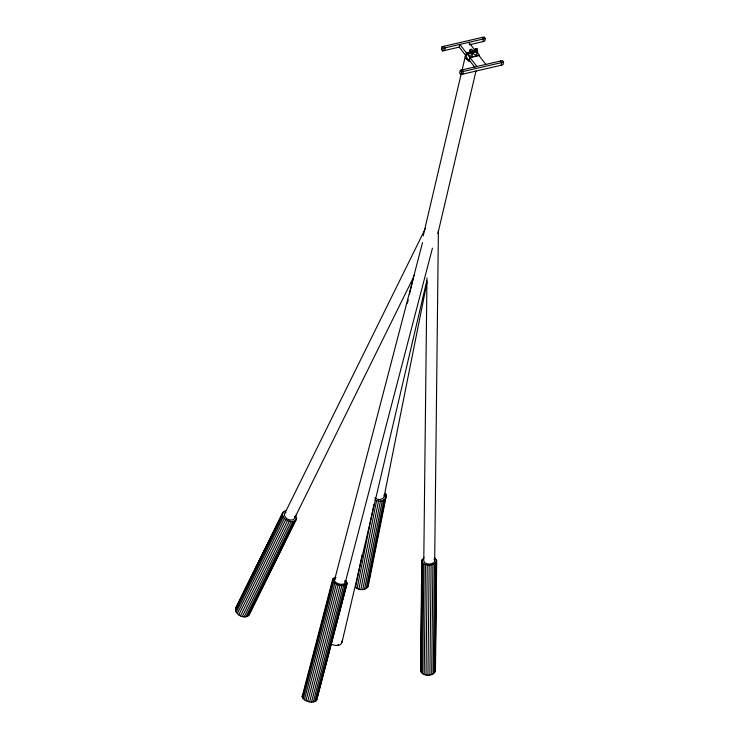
<?xml version="1.0" encoding="UTF-8"?>
<svg xmlns="http://www.w3.org/2000/svg" width="739" height="739" viewBox="0 0 739 739"><rect width="100%" height="100%" fill="white"/><g stroke="black" fill="none" stroke-linecap="round" stroke-linejoin="round"><path stroke-width="1.11" d="M434.55 557.502L436.684 560.753L435.447 670.652C433.83 676.841 422.006 676.767 420.537 670.513L421.775 560.615L423.992 557.409M420.777 671.696L422.043 559.441M421.498 672.804L422.736 562.906L421.775 560.615M426.957 277.929L423.78 560.642A5.607 3.399 0.6 0 0 423.946 561.511L425.341 563.026A5.376 3.261 0.6 0 0 430.597 563.931L433.054 563.09A5.607 3.399 0.6 0 0 434.514 559.857L433.978 559.044M422.671 673.765L423.909 563.866L422.736 562.906M424.204 674.513L425.442 564.605L423.909 563.866M426.006 674.984L427.244 565.076L425.442 564.605M427.936 675.15L429.174 565.252L434.467 563.949L436.684 560.753M429.876 675.012L431.114 565.113M431.678 674.568L432.915 564.67M433.23 673.857L434.467 563.949M434.68 560.725L438.393 230.642M434.421 672.924L435.659 563.016M435.179 671.834L436.444 559.571M362.11 554.804L355.607 587.32C359.413 591.376 369.629 590.073 368.355 583.219M357.113 588.392L373.934 504.321M358.886 589.159L376.604 500.599L374.83 499.832M360.808 589.574L378.525 501.014C382.867 502.077 388.446 497.596 385.37 493.199M362.747 589.602L380.465 501.042M364.576 589.242L382.294 500.682M384.252 495.952L426.966 282.418M366.174 588.512L383.883 499.952M367.422 587.468L385.13 498.908M385.398 498.021L386.063 494.659M368.225 586.175L386.266 496.165M346.111 580.66L346.997 583.671L316.578 700.332C312.532 703.934 304.135 701.662 302.122 696.711L302.316 695.778M336.042 577.445L333.428 578.332L332.541 580.05C334.555 585.002 342.951 587.265 346.997 583.671M316.578 700.332L347.201 582.729M472.027 52.044C473.939 54.658 467.417 53.162 470.253 51.638M470.041 50.04C475.805 55.268 470.651 44.128 469.496 52.358M474.761 50.908C473.948 52.201 477.163 52.94 476.988 51.416M477.514 49.541C471.159 51.102 479.703 45.024 476.978 51.832M295.785 515.24L296.348 519.323L249.283 614.663C245.256 620.123 234.152 614.7 235.676 608.179L282.741 512.838L284.644 511.055L286.141 510.649M249.283 614.663L249.385 612.021M235.39 609.435L282.741 512.838M420.537 670.513L420.814 669.34M469.21 44.811L484.756 41.208L485.394 38.511L484.184 36.95L442.051 46.714L441.414 49.411L442.615 50.973L459.215 47.13L459.852 44.432L466.678 53.273L466.254 55.074M442.615 50.973L443.252 48.275L442.051 46.714M444.518 50.538L445.155 47.832L443.945 46.271M460.277 70.334L459.649 73.032L460.84 74.584L502.982 64.82L503.61 62.113L502.418 60.57L460.277 70.334L461.478 71.877L460.84 74.584M407.42 303.166L408.205 299.794M409.526 294.187L413.997 275.111M423.207 235.833L461.108 74.242M461.903 70.87L465.321 56.284L468.942 60.894M469.607 52.293L466.392 53.042L465.607 56.376L468.997 60.764M462.743 74.14L463.371 71.443L462.18 69.891M469.551 52.617L470.198 49.827M469.69 52.875L470.429 49.661M469.921 53.106L470.41 51.019M470.226 53.3L470.715 51.222M468.969 60.727L469.755 57.393L466.392 53.042M470.577 53.448L471.066 51.37M485.819 64.413L478.983 55.554L470.041 57.633L469.404 60.33L474.872 67.415M470.965 53.541L471.454 51.453M471.343 53.559L471.833 51.471M471.704 53.513L472.193 51.434M472.009 53.402L472.498 51.324M472.249 53.236L472.942 50.705M474.632 51.49L475.251 48.82M474.752 51.702L475.445 48.691M474.946 51.887L475.704 48.598M475.195 52.053L475.685 49.966M475.482 52.173L475.971 50.086M475.796 52.247L476.286 50.16M476.11 52.266L476.6 50.178M476.406 52.229L476.895 50.141M476.655 52.136L477.145 50.058M476.858 51.998L477.477 49.337M331.571 644.205C334.749 645.988 340.882 646.505 342.055 642.117L426.809 280.774M437.857 233.644L476.027 70.926M482.909 41.643L483.537 38.936L482.336 37.375M501.079 65.254L501.716 62.556L500.515 61.004M302.122 696.711L332.735 579.117M302.427 697.736L333.428 578.332M303.212 698.789L333.631 582.12M334.619 579.718L422.532 242.586M304.422 699.778L334.841 583.117M305.964 700.655L336.384 583.986M307.747 701.357L338.166 584.688M309.641 701.828L340.06 585.168M311.525 702.05L341.945 585.38M313.271 702.004L343.69 585.334M345.113 583.062L432.435 248.175M314.759 701.68L345.187 585.011M316.763 697.265L317.631 693.93M319.654 686.152L320.523 682.818M324.874 666.153L325.742 662.818M327.774 655.04L328.643 651.706M330.084 646.154L330.961 642.819M332.984 635.041L333.852 631.706M334.434 629.48L335.303 626.155M338.203 615.042L339.072 611.707M342.545 598.368L343.413 595.043M315.895 701.108L346.314 584.447M283.49 511.804L235.676 608.179M235.584 610.83L282.649 515.489L282.455 514.095M425.442 228.471L284.626 513.734A5.607 3.584 26.3 0 0 284.561 515.665L285.827 517.706A5.376 3.436 26.3 0 0 290.741 520.044L293.078 519.72A5.607 3.584 26.3 0 0 294.528 516.496M236.24 612.261L283.305 516.921L282.649 515.489M237.33 613.647L284.395 518.298L283.305 516.921M238.771 614.876L285.836 519.526L284.395 518.298M240.471 615.873L287.536 520.524C290.279 521.808 294.575 522.39 296.348 519.323M242.309 616.557L289.374 521.217M244.156 616.899L291.221 521.549M245.884 616.862L292.949 521.512M294.464 518.427L412.796 278.695M247.38 616.455L294.445 521.106M248.535 615.707L296.635 518.067M443.252 48.275L485.394 38.511M472.831 51.545L474.983 51.046M466.678 53.273L470.032 52.497M472.267 51.979L474.503 51.462M469.755 57.393L479.417 55.157L476.729 51.675M461.478 71.877L503.61 62.113M427.244 565.076L429.174 565.252M376.604 500.599L378.525 501.014M470.041 61.383L468.434 60.672A6.919 4.379 13.2 0 1 465.644 55.185M285.836 519.526L287.536 520.524M468.794 42.354L474.937 50.317M470.041 57.633L476.877 66.482M459.215 47.13L466.041 55.97M337.935 644.436L338.582 645.286M344.457 580.863L345.039 581.63A5.376 2.633 14.6 0 1 343.792 584.05L341.409 584.318A5.607 2.744 14.6 0 1 336.162 582.646L334.702 581.15A5.376 2.633 14.6 0 1 335.127 579.145M435.206 669.469L435.447 670.652M341.908 640.944L342.055 642.117M374.784 497.818A5.607 4.24 11.3 0 0 380.031 499.49L382.525 498.696A5.376 4.074 11.3 0 0 384.114 494.853M285.171 512.986A5.607 3.584 26.3 0 1 286.021 512.441M476.978 53.153A1.94 1.229 13.2 0 1 476.396 54.714A1.94 1.229 13.2 0 1 473.847 54.132A1.94 1.229 13.2 0 1 473.985 52.469M477.172 50.769A1.94 1.229 13.2 0 1 476.886 52.626A1.94 1.229 13.2 0 1 474.078 51.73A1.94 1.229 13.2 0 1 475.334 50.178M471.851 53.975A1.94 1.229 13.2 0 1 471.935 55.665A1.94 1.229 13.2 0 1 469.376 55.517A1.94 1.229 13.2 0 1 468.849 53.799M469.154 53.587A1.94 1.229 13.2 0 1 469.551 53.448M472.637 52.192A1.94 1.229 13.2 0 1 471.768 53.818A1.94 1.229 13.2 0 1 469.182 52.746A1.94 1.229 13.2 0 1 470.503 51.305"/></g></svg>
